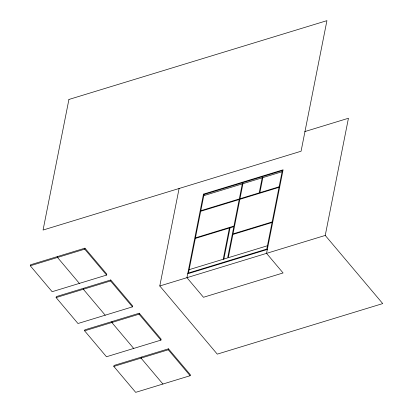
<?xml version="1.0" encoding="UTF-8"?>
<svg xmlns="http://www.w3.org/2000/svg" width="413" height="413" viewBox="0 0 413 413"><rect width="100%" height="100%" fill="white"/><g stroke="black" fill="none" stroke-linecap="round" stroke-linejoin="round"><path stroke-width="0.62" d="M30.278 265.786L30.474 264.805L84.928 248.172L106.797 274.098L106.6 275.073L52.141 291.707L30.278 265.786L84.737 249.147L84.928 248.172M57.701 256.488L57.51 257.464L79.373 283.39M56.111 297.582L56.307 296.606L110.767 279.968L132.63 305.894L132.434 306.869L77.974 323.508L56.111 297.582L110.57 280.943L110.767 279.968M83.534 288.289L83.343 289.265L105.207 315.191M84.613 330.828L84.804 329.853L139.264 313.214L161.127 339.14L160.936 340.116L106.477 356.755L84.613 330.828L139.073 314.19L139.264 313.214M112.037 321.536L111.84 322.512L133.704 348.438M113.823 366.424L114.014 365.448L168.473 348.815L190.336 374.736L190.145 375.716L135.686 392.35L113.823 366.424L168.282 349.79L168.473 348.815M141.246 357.131L141.05 358.107L162.918 384.033M304.773 131.597L348.443 118.257L325.243 235.431L382.722 303.591L217.269 354.132L159.79 285.977L179.123 188.328M223.216 259.261L229.406 228.012M223.872 259.059L230.056 227.816M239.204 199.515L233.939 226.087L195.442 237.847M242.297 183.893L239.318 198.937L200.816 210.697M239.855 199.314L233.009 233.892L272.162 221.931M242.947 183.692L239.968 198.741L259.219 192.856L262.198 177.812M262.854 177.611L259.875 192.659L279.126 186.779M203.795 195.654L282.105 171.731M200.697 211.286L279.007 187.352M195.323 238.425L233.825 226.665L227.64 257.908L189.139 269.668M272.048 222.504L232.896 234.465L228.291 257.707L267.448 245.75M187.714 273.778L267.325 249.457M159.79 285.977L325.243 235.431M84.737 249.147L106.6 275.073M139.073 314.19L160.936 340.116M110.57 280.943L132.434 306.869M168.282 349.79L190.145 375.716M68.919 99.466L43.066 230.046L301.072 151.23L326.926 20.65L68.919 99.466M203.485 194.12L186.939 277.681L203.464 297.277L283.081 272.957L266.555 253.36L283.096 169.8L203.485 194.12M204.022 194.497L188.478 272.998L266.788 249.075L282.332 170.579L204.022 194.497"/></g></svg>
